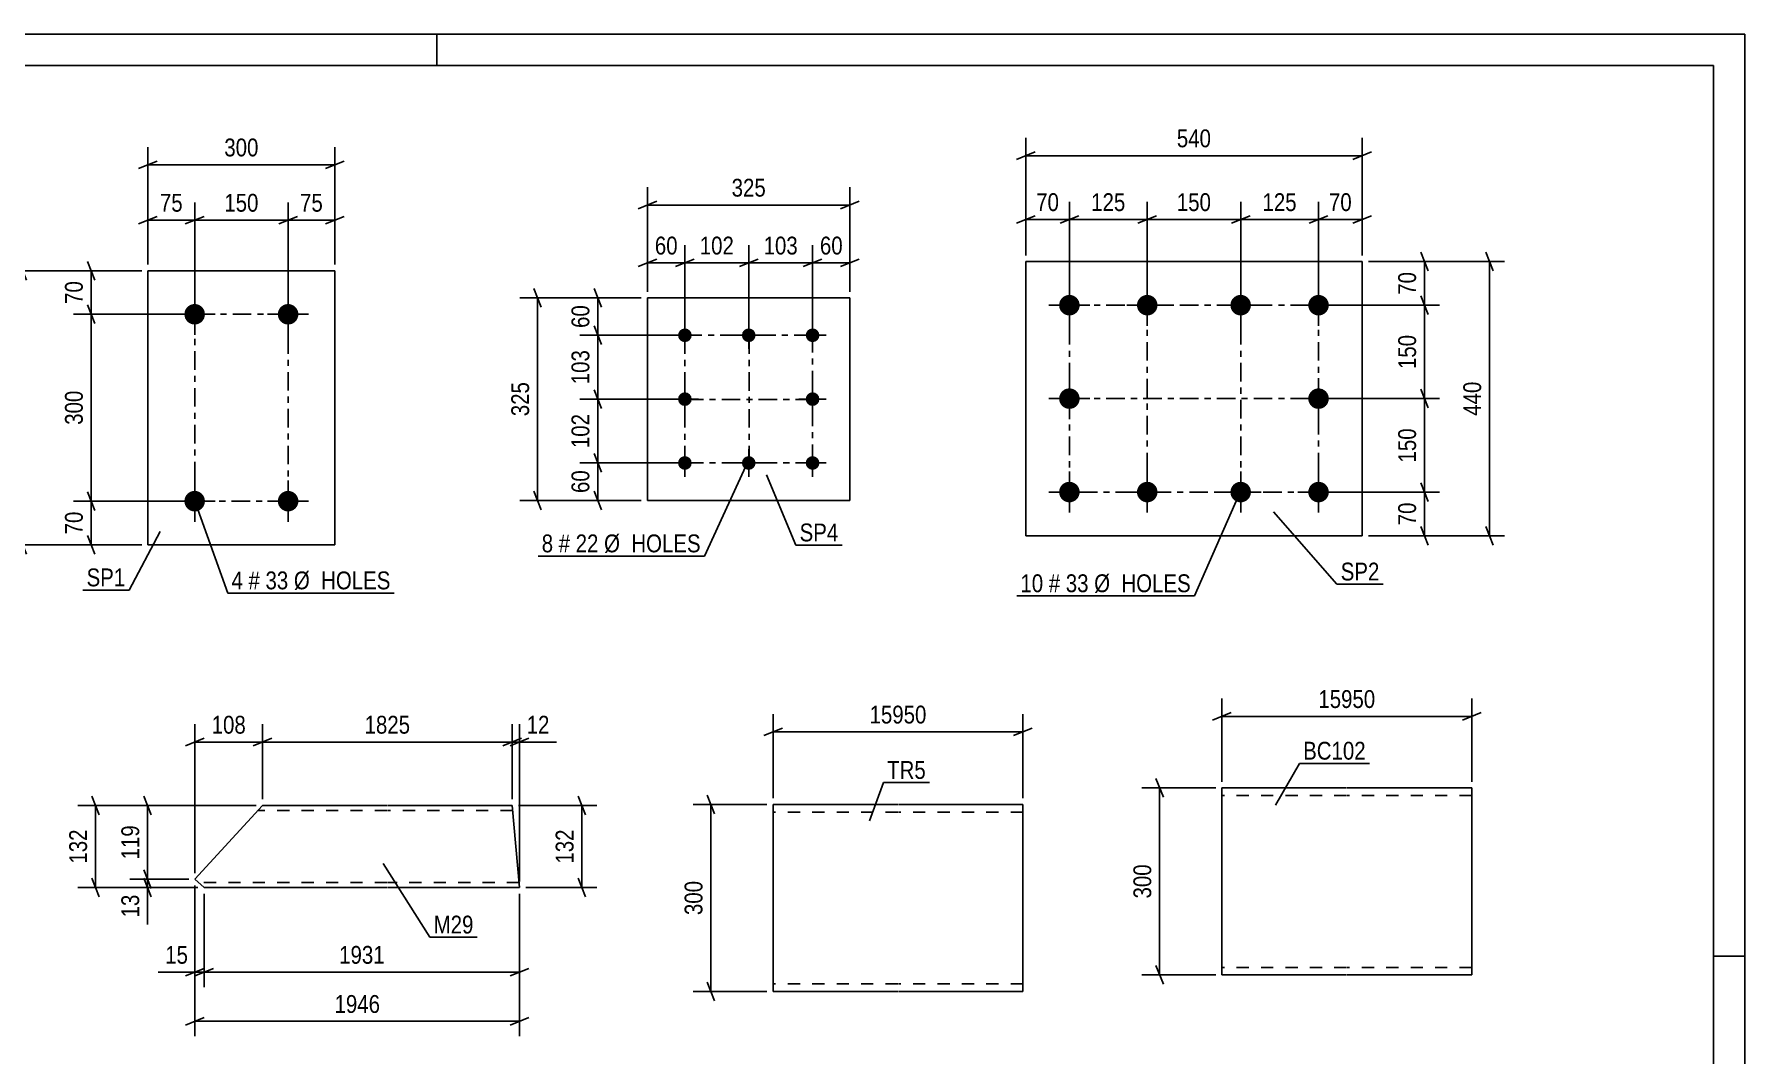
# Model space of a CAD drawing. Header units: millimetres. Extents: x 0 to 420, y 0 to 297.
# Drawn here: x 145.4 to 420, y 133.2 to 297 of the extents above; entities that cross this region are included whole.
import ezdxf

# ---------------------------------------------------------------- set-up
doc = ezdxf.new("R2010")
doc.units = ezdxf.units.MM
doc.linetypes.add('DXK_LINE_DOT2', pattern=[3.9198, 1.9599, -1.9599])
doc.linetypes.add('DXK_LINE_DOT3', pattern=[5.9187, 2.979, -0.9799, 0.9799, -0.9799])
doc.styles.add('Arial Narrow', font='ARIALN.TTF', dxfattribs={"height": 0.2})

# ---------------------------------------------------------------- blocks, each defined once
blk = doc.blocks.new('Unknown-389636617-11288 - 22544')
at = {"color": 5, "linetype": 'Continuous'}
for p, q in [((420, 297), (0, 297)), ((210, 292), (210, 297)), ((420, 0), (420, 297)), ((415, 292), (5, 292)), ((415, 5), (415, 292)), ((420, 149), (415, 149))]:
    blk.add_line(p, q, dxfattribs=at)
blk = doc.blocks.new('Part-389636617-14880 - 14879')
at = {"color": 2, "linetype": 'Continuous'}
for p, q in [((163.64, 215.04), (163.64, 259.04)), ((163.64, 259.04), (193.64, 259.04)), ((193.64, 259.04), (193.64, 215.04)), ((193.64, 215.04), (163.64, 215.04))]:
    blk.add_line(p, q, dxfattribs=at)
blk = doc.blocks.new('Bolt-389636617-14881 - 14879')
at = {"linetype": 'Continuous'}
for points in [[(171.14, 253.69, -1), (171.14, 250.39, -1)], [(186.14, 253.69, -1), (186.14, 250.39, -1)], [(171.14, 223.69, -1), (171.14, 220.39, -1)], [(186.14, 223.69, -1), (186.14, 220.39, -1)]]:
    blk.add_hatch(color=1, dxfattribs=at).paths.add_polyline_path(points)
at = {"color": 1, "linetype": 'Continuous'}
for p, q in [((171.14, 255.34), (171.14, 248.74)), ((186.14, 255.34), (186.14, 248.74)), ((167.84, 252.04), (174.44, 252.04)), ((182.84, 252.04), (189.44, 252.04)), ((171.14, 225.34), (171.14, 218.74)), ((186.14, 225.34), (186.14, 218.74)), ((167.84, 222.04), (174.44, 222.04)), ((182.84, 222.04), (189.44, 222.04))]:
    blk.add_line(p, q, dxfattribs=at)
blk = doc.blocks.new('Part-389636617-14832 - 14831')
at = {"color": 2, "linetype": 'Continuous'}
for p, q in [((171.19, 161.35), (182.03, 173.2)), ((202.03, 173.2), (182.03, 173.2)), ((222.13, 173.2), (202.13, 173.2)), ((222.13, 173.2), (223.31, 160)), ((172.67, 160), (171.19, 161.35)), ((202.03, 160), (172.67, 160)), ((223.31, 160), (202.13, 160))]:
    blk.add_line(p, q, dxfattribs=at)
at = {"color": 7, "linetype": 'DXK_LINE_DOT2'}
for p, q in [((202.03, 172.4), (181.3, 172.4)), ((222.2, 172.4), (202.13, 172.4)), ((202.03, 160.8), (171.8, 160.8)), ((223.24, 160.8), (202.13, 160.8)), ((223.24, 160.8), (223.24, 160.86))]:
    blk.add_line(p, q, dxfattribs=at)
blk = doc.blocks.new('Bolt-389636617-14889 - 14887')
at = {"linetype": 'Continuous'}
for points in [[(311.57, 255.15, -1), (311.57, 251.85, -1)], [(324.07, 255.15, -1), (324.07, 251.85, -1)], [(339.07, 255.15, -1), (339.07, 251.85, -1)], [(351.57, 255.15, -1), (351.57, 251.85, -1)], [(311.57, 240.15, -1), (311.57, 236.85, -1)], [(351.57, 240.15, -1), (351.57, 236.85, -1)], [(311.57, 225.15, -1), (311.57, 221.85, -1)], [(324.07, 225.15, -1), (324.07, 221.85, -1)], [(339.07, 225.15, -1), (339.07, 221.85, -1)], [(351.57, 225.15, -1), (351.57, 221.85, -1)]]:
    blk.add_hatch(color=1, dxfattribs=at).paths.add_polyline_path(points)
at = {"color": 1, "linetype": 'Continuous'}
for p, q in [((311.57, 256.8), (311.57, 250.2)), ((324.07, 256.8), (324.07, 250.2)), ((339.07, 256.8), (339.07, 250.2)), ((351.57, 256.8), (351.57, 250.2)), ((308.27, 253.5), (314.87, 253.5)), ((320.77, 253.5), (327.37, 253.5)), ((335.77, 253.5), (342.37, 253.5)), ((348.27, 253.5), (354.87, 253.5)), ((311.57, 241.8), (311.57, 235.2)), ((351.57, 241.8), (351.57, 235.2)), ((308.27, 238.5), (314.87, 238.5)), ((348.27, 238.5), (354.87, 238.5)), ((311.57, 226.8), (311.57, 220.2)), ((324.07, 226.8), (324.07, 220.2)), ((339.07, 226.8), (339.07, 220.2)), ((351.57, 226.8), (351.57, 220.2)), ((308.27, 223.5), (314.87, 223.5)), ((320.77, 223.5), (327.37, 223.5)), ((335.77, 223.5), (342.37, 223.5)), ((348.27, 223.5), (354.87, 223.5))]:
    blk.add_line(p, q, dxfattribs=at)
blk = doc.blocks.new('Part-389636617-14888 - 14887')
at = {"color": 2, "linetype": 'Continuous'}
for p, q in [((304.57, 260.5), (304.57, 216.5)), ((304.57, 260.5), (358.57, 260.5)), ((358.57, 260.5), (358.57, 216.5)), ((304.57, 216.5), (358.57, 216.5))]:
    blk.add_line(p, q, dxfattribs=at)
blk = doc.blocks.new('Part-389636617-14926 - 14925')
at = {"color": 2, "linetype": 'Continuous'}
for p, q in [((276.34, 254.67), (243.84, 254.67)), ((243.84, 254.67), (243.84, 222.17)), ((276.34, 222.17), (276.34, 254.67)), ((243.84, 222.17), (276.34, 222.17))]:
    blk.add_line(p, q, dxfattribs=at)
blk = doc.blocks.new('Bolt-389636617-14927 - 14925')
at = {"linetype": 'Continuous'}
for points in [[(249.84, 249.77, -1), (249.84, 247.57, -1)], [(260.09, 249.77, -1), (260.09, 247.57, -1)], [(270.34, 249.77, -1), (270.34, 247.57, -1)], [(249.84, 239.52, -1), (249.84, 237.32, -1)], [(270.34, 239.52, -1), (270.34, 237.32, -1)], [(249.84, 229.27, -1), (249.84, 227.07, -1)], [(260.09, 229.27, -1), (260.09, 227.07, -1)], [(270.34, 229.27, -1), (270.34, 227.07, -1)]]:
    blk.add_hatch(color=1, dxfattribs=at).paths.add_polyline_path(points)
at = {"color": 1, "linetype": 'Continuous'}
for p, q in [((249.84, 250.87), (249.84, 246.47)), ((260.09, 250.87), (260.09, 246.47)), ((270.34, 250.87), (270.34, 246.47)), ((247.64, 248.67), (252.04, 248.67)), ((257.89, 248.67), (262.29, 248.67)), ((268.14, 248.67), (272.54, 248.67)), ((249.84, 240.62), (249.84, 236.22)), ((270.34, 240.62), (270.34, 236.22)), ((247.64, 238.42), (252.04, 238.42)), ((268.14, 238.42), (272.54, 238.42)), ((247.64, 228.17), (252.04, 228.17)), ((249.84, 230.37), (249.84, 225.97)), ((257.89, 228.17), (262.29, 228.17)), ((260.09, 230.37), (260.09, 225.97)), ((268.14, 228.17), (272.54, 228.17)), ((270.34, 230.37), (270.34, 225.97))]:
    blk.add_line(p, q, dxfattribs=at)
blk = doc.blocks.new('Part-389636617-14955 - 14954')
at = {"color": 2, "linetype": 'Continuous'}
for p, q in [((284.01, 173.34), (264.01, 173.34)), ((264.01, 145.74), (264.01, 173.34)), ((304.11, 173.34), (284.11, 173.34)), ((304.11, 173.34), (304.11, 143.34)), ((264.01, 145.74), (264.01, 143.34)), ((284.01, 143.34), (264.01, 143.34)), ((304.11, 143.34), (284.11, 143.34))]:
    blk.add_line(p, q, dxfattribs=at)
at = {"color": 7, "linetype": 'DXK_LINE_DOT2'}
for p, q in [((284.01, 172.14), (264.01, 172.14)), ((304.11, 172.14), (284.11, 172.14)), ((264.01, 143.53), (264.01, 145.74)), ((264.01, 144.54), (264.01, 144.64)), ((284.01, 144.54), (264.01, 144.54)), ((304.11, 144.54), (284.11, 144.54)), ((304.11, 144.54), (304.11, 144.64))]:
    blk.add_line(p, q, dxfattribs=at)
blk = doc.blocks.new('Part-389636617-14964 - 14963')
at = {"color": 2, "linetype": 'Continuous'}
for p, q in [((356.06, 176), (336.06, 176)), ((336.06, 148.4), (336.06, 176)), ((376.16, 176), (356.16, 176)), ((376.16, 176), (376.16, 146)), ((336.06, 148.4), (336.06, 146)), ((356.06, 146), (336.06, 146)), ((376.16, 146), (356.16, 146))]:
    blk.add_line(p, q, dxfattribs=at)
at = {"color": 7, "linetype": 'DXK_LINE_DOT2'}
for p, q in [((356.06, 174.8), (336.06, 174.8)), ((376.16, 174.8), (356.16, 174.8)), ((336.06, 146.18), (336.06, 148.4)), ((336.06, 147.2), (336.06, 147.29)), ((356.06, 147.2), (336.06, 147.2)), ((376.16, 147.2), (356.16, 147.2)), ((376.16, 147.2), (376.16, 147.29))]:
    blk.add_line(p, q, dxfattribs=at)
blk = doc.blocks.new('Image-389636617-16566 - 14879')
at = {"color": 1, "linetype": 'DXK_LINE_DOT3'}
blk.add_lwpolyline([(171.14, 222.04), (186.14, 222.04), (186.14, 252.04), (171.14, 252.04), (171.14, 222.04)], close=True, dxfattribs=at)
blk = doc.blocks.new('Rectangle-389636617-16261 - 14887')
at = {"color": 1, "linetype": 'DXK_LINE_DOT3'}
blk.add_lwpolyline([(311.57, 253.5), (351.57, 253.5), (351.57, 223.5), (311.57, 223.5), (311.57, 253.5)], close=True, dxfattribs=at)
blk = doc.blocks.new('Image-389636617-16625 - 14925')
at = {"color": 1, "linetype": 'DXK_LINE_DOT3'}
blk.add_lwpolyline([(249.84, 228.17), (270.34, 228.17), (270.34, 248.67), (249.84, 248.67), (249.84, 228.17)], close=True, dxfattribs=at)
blk = doc.blocks.new('Line-389636617-16271 - 14887')
at = {"color": 1, "linetype": 'DXK_LINE_DOT3'}
blk.add_line((324.07, 253.5), (324.07, 223.5), dxfattribs=at)
blk = doc.blocks.new('Line-389636617-16278 - 14887')
at = {"color": 1, "linetype": 'DXK_LINE_DOT3'}
blk.add_line((339.07, 223.5), (339.07, 253.5), dxfattribs=at)
blk = doc.blocks.new('Line-389636617-16644 - 14925')
at = {"color": 1, "linetype": 'DXK_LINE_DOT3'}
blk.add_line((249.84, 238.37), (270.34, 238.37), dxfattribs=at)
blk = doc.blocks.new('Line-389636617-16285 - 14887')
at = {"color": 1, "linetype": 'DXK_LINE_DOT3'}
blk.add_line((311.57, 238.5), (351.57, 238.5), dxfattribs=at)
blk = doc.blocks.new('Line-389636617-17395 - 14925')
at = {"color": 1, "linetype": 'DXK_LINE_DOT3'}
blk.add_line((260.14, 248.67), (260.14, 228.17), dxfattribs=at)
blk = doc.blocks.new('StraightDimension-389636617-15138 - 14879')
at = {"color": 7, "linetype": 'Continuous'}
for p, q in [((153.93, 223.54), (155.13, 220.54)), ((170.14, 222.04), (151.68, 222.04)), ((154.53, 215.04), (154.53, 222.04)), ((162.64, 215.04), (151.68, 215.04)), ((155.13, 213.54), (153.93, 216.54))]:
    blk.add_line(p, q, dxfattribs=at)
at = {"color": 0}
blk.add_wipeout([(153.78, 220.97), (149.58, 220.97), (149.58, 216.11), (153.78, 216.11)], dxfattribs=at)
at = {"color": 3, "style": 'Arial Narrow'}
blk.add_text('70', height=2.863, rotation=90.0002, dxfattribs=at).set_placement((153.18, 216.71))
blk = doc.blocks.new('StraightDimension-389636617-15136 - 14879')
at = {"color": 7, "linetype": 'Continuous'}
for p, q in [((162.64, 259.04), (151.68, 259.04)), ((153.93, 260.54), (155.13, 257.54)), ((154.53, 252.04), (154.53, 259.04)), ((155.13, 250.54), (153.93, 253.54)), ((170.14, 252.04), (151.68, 252.04))]:
    blk.add_line(p, q, dxfattribs=at)
at = {"color": 0}
blk.add_wipeout([(153.78, 257.97), (149.58, 257.97), (149.58, 253.11), (153.78, 253.11)], dxfattribs=at)
at = {"color": 3, "style": 'Arial Narrow'}
blk.add_text('70', height=2.863, rotation=90.0002, dxfattribs=at).set_placement((153.18, 253.71))
blk = doc.blocks.new('StraightDimension-389636617-15137 - 14879')
at = {"color": 7, "linetype": 'Continuous'}
for p, q in [((155.13, 250.54), (153.93, 253.54)), ((170.14, 252.04), (151.68, 252.04)), ((154.53, 222.04), (154.53, 252.04)), ((153.93, 223.54), (155.13, 220.54)), ((170.14, 222.04), (151.68, 222.04))]:
    blk.add_line(p, q, dxfattribs=at)
at = {"color": 0}
blk.add_wipeout([(153.78, 240.38), (149.58, 240.38), (149.58, 233.7), (153.78, 233.7)], dxfattribs=at)
at = {"color": 3, "style": 'Arial Narrow'}
blk.add_text('300', height=2.863, rotation=90.0002, dxfattribs=at).set_placement((153.18, 234.3))
blk = doc.blocks.new('StraightDimension-389636617-15148 - 14879')
at = {"color": 7, "linetype": 'Continuous'}
for p, q in [((162.64, 259.04), (140.7, 259.04)), ((144.15, 257.54), (142.95, 260.54)), ((143.55, 215.04), (143.55, 259.04)), ((162.64, 215.04), (140.7, 215.04)), ((142.95, 216.54), (144.15, 213.54))]:
    blk.add_line(p, q, dxfattribs=at)
at = {"color": 0}
blk.add_wipeout([(142.8, 240.38), (138.6, 240.38), (138.6, 233.7), (142.8, 233.7)], dxfattribs=at)
at = {"color": 3, "style": 'Arial Narrow'}
blk.add_text('440', height=2.863, rotation=90.0002, dxfattribs=at).set_placement((142.2, 234.3))
blk = doc.blocks.new('StraightDimension-389636617-15152 - 14879')
at = {"color": 7, "linetype": 'Continuous'}
for p, q in [((186.14, 253.04), (186.14, 270.01)), ((193.64, 260.04), (193.64, 270.01)), ((184.64, 266.56), (187.64, 267.76)), ((186.14, 267.16), (193.64, 267.16)), ((195.14, 267.76), (192.14, 266.56))]:
    blk.add_line(p, q, dxfattribs=at)
at = {"color": 0}
blk.add_wipeout([(192.32, 267.91), (192.32, 272.11), (187.46, 272.11), (187.46, 267.91)], dxfattribs=at)
at = {"color": 3, "style": 'Arial Narrow'}
blk.add_text('75', height=2.863, dxfattribs=at).set_placement((188.06, 268.51))
blk = doc.blocks.new('StraightDimension-389636617-15153 - 14879')
at = {"color": 7, "linetype": 'Continuous'}
for p, q in [((171.14, 253.04), (171.14, 270.01)), ((186.14, 253.04), (186.14, 270.01)), ((172.64, 267.76), (169.64, 266.56)), ((171.14, 267.16), (186.14, 267.16)), ((184.64, 266.56), (187.64, 267.76))]:
    blk.add_line(p, q, dxfattribs=at)
at = {"color": 0}
blk.add_wipeout([(181.98, 267.91), (181.98, 272.11), (175.3, 272.11), (175.3, 267.91)], dxfattribs=at)
at = {"color": 3, "style": 'Arial Narrow'}
blk.add_text('150', height=2.863, dxfattribs=at).set_placement((175.9, 268.51))
blk = doc.blocks.new('StraightDimension-389636617-15154 - 14879')
at = {"color": 7, "linetype": 'Continuous'}
for p, q in [((163.64, 260.04), (163.64, 270.01)), ((171.14, 253.04), (171.14, 270.01)), ((162.14, 266.56), (165.14, 267.76)), ((163.64, 267.16), (171.14, 267.16)), ((172.64, 267.76), (169.64, 266.56))]:
    blk.add_line(p, q, dxfattribs=at)
at = {"color": 0}
blk.add_wipeout([(169.82, 267.91), (169.82, 272.11), (164.96, 272.11), (164.96, 267.91)], dxfattribs=at)
at = {"color": 3, "style": 'Arial Narrow'}
blk.add_text('75', height=2.863, dxfattribs=at).set_placement((165.56, 268.51))
blk = doc.blocks.new('StraightDimension-389636617-15164 - 14879')
at = {"color": 7, "linetype": 'Continuous'}
for p, q in [((163.64, 260.04), (163.64, 278.89)), ((193.64, 260.04), (193.64, 278.89)), ((165.14, 276.64), (162.14, 275.44)), ((163.64, 276.04), (193.64, 276.04)), ((192.14, 275.44), (195.14, 276.64))]:
    blk.add_line(p, q, dxfattribs=at)
at = {"color": 0}
blk.add_wipeout([(181.98, 276.79), (181.98, 280.99), (175.3, 280.99), (175.3, 276.79)], dxfattribs=at)
at = {"color": 3, "style": 'Arial Narrow'}
blk.add_text('300', height=2.863, dxfattribs=at).set_placement((175.9, 277.39))
blk = doc.blocks.new('StraightDimension-389636617-17521 - 14831')
at = {"color": 7, "linetype": 'Continuous'}
for p, q in [((222.13, 174.2), (222.13, 186.22)), ((223.31, 161), (223.31, 186.22)), ((220.63, 182.77), (223.63, 183.97)), ((224.81, 183.97), (221.81, 182.77)), ((222.13, 183.37), (223.31, 183.37))]:
    blk.add_line(p, q, dxfattribs=at)
at = {"color": 0}
blk.add_wipeout([(228.7, 184.12), (228.7, 188.32), (223.84, 188.32), (223.84, 184.12)], dxfattribs=at)
at = {"color": 7, "linetype": 'Continuous'}
blk.add_line((223.31, 183.37), (229.22, 183.37), dxfattribs=at)
blk.add_line((223.31, 183.37), (229.22, 183.37), dxfattribs=at)
at = {"color": 3, "style": 'Arial Narrow'}
blk.add_text('12', height=2.863, dxfattribs=at).set_placement((224.44, 184.72))
blk = doc.blocks.new('StraightDimension-389636617-16302 - 14831')
at = {"color": 7, "linetype": 'Continuous'}
for p, q in [((223.13, 173.2), (235.71, 173.2)), ((233.91, 171.7), (232.71, 174.7)), ((233.31, 160), (233.31, 173.2)), ((224.31, 160), (235.71, 160)), ((232.71, 161.5), (233.91, 158.5))]:
    blk.add_line(p, q, dxfattribs=at)
at = {"color": 0}
blk.add_wipeout([(232.56, 169.94), (228.36, 169.94), (228.36, 163.26), (232.56, 163.26)], dxfattribs=at)
at = {"color": 3, "style": 'Arial Narrow'}
blk.add_text('132', height=2.863, rotation=90.0002, dxfattribs=at).set_placement((231.96, 163.86))
blk = doc.blocks.new('StraightDimension-389636617-17198 - 14831')
at = {"color": 7, "linetype": 'Continuous'}
for p, q in [((181.03, 173.2), (160.73, 173.2)), ((162.98, 174.7), (164.18, 171.7)), ((163.58, 161.35), (163.58, 173.2)), ((164.18, 159.85), (162.98, 162.85)), ((170.19, 161.35), (160.73, 161.35))]:
    blk.add_line(p, q, dxfattribs=at)
at = {"color": 0}
blk.add_wipeout([(162.83, 170.62), (158.63, 170.62), (158.63, 163.93), (162.83, 163.93)], dxfattribs=at)
at = {"color": 3, "style": 'Arial Narrow'}
blk.add_text('119', height=2.863, rotation=90.0002, dxfattribs=at).set_placement((162.23, 164.53))
blk = doc.blocks.new('StraightDimension-389636617-17101 - 14831')
at = {"color": 7, "linetype": 'Continuous'}
for p, q in [((171.19, 160.35), (171.19, 144.03)), ((172.67, 159), (172.67, 144.03)), ((169.69, 145.83), (172.69, 147.03)), ((174.17, 147.03), (171.17, 145.83)), ((171.19, 146.43), (172.67, 146.43))]:
    blk.add_line(p, q, dxfattribs=at)
at = {"color": 0}
blk.add_wipeout([(170.67, 147.18), (170.67, 151.38), (165.81, 151.38), (165.81, 147.18)], dxfattribs=at)
at = {"color": 7, "linetype": 'Continuous'}
blk.add_line((171.19, 146.43), (165.29, 146.43), dxfattribs=at)
blk.add_line((171.19, 146.43), (165.29, 146.43), dxfattribs=at)
at = {"color": 3, "style": 'Arial Narrow'}
blk.add_text('15', height=2.863, dxfattribs=at).set_placement((166.41, 147.78))
blk = doc.blocks.new('StraightDimension-389636617-17100 - 14831')
at = {"color": 7, "linetype": 'Continuous'}
for p, q in [((172.67, 159), (172.67, 144.03)), ((223.31, 159), (223.31, 144.03)), ((174.17, 147.03), (171.17, 145.83)), ((172.67, 146.43), (223.31, 146.43)), ((221.81, 145.83), (224.81, 147.03))]:
    blk.add_line(p, q, dxfattribs=at)
at = {"color": 0}
blk.add_wipeout([(202.25, 147.18), (202.25, 151.38), (193.74, 151.38), (193.74, 147.18)], dxfattribs=at)
at = {"color": 3, "style": 'Arial Narrow'}
blk.add_text('1931', height=2.863, dxfattribs=at).set_placement((194.34, 147.78))
blk = doc.blocks.new('StraightDimension-389636617-17199 - 14831')
at = {"color": 7, "linetype": 'Continuous'}
for p, q in [((162.98, 162.85), (164.18, 159.85)), ((170.19, 161.35), (160.73, 161.35)), ((171.67, 160), (160.73, 160)), ((164.18, 158.5), (162.98, 161.5)), ((163.58, 160), (163.58, 161.35))]:
    blk.add_line(p, q, dxfattribs=at)
at = {"color": 0}
blk.add_wipeout([(162.83, 159.47), (158.63, 159.47), (158.63, 154.62), (162.83, 154.62)], dxfattribs=at)
at = {"color": 7, "linetype": 'Continuous'}
blk.add_line((163.58, 160), (163.58, 154.09), dxfattribs=at)
blk.add_line((163.58, 160), (163.58, 154.09), dxfattribs=at)
at = {"color": 3, "style": 'Arial Narrow'}
blk.add_text('13', height=2.863, rotation=90.0002, dxfattribs=at).set_placement((162.23, 155.22))
blk = doc.blocks.new('StraightDimension-389636617-17522 - 14831')
at = {"color": 7, "linetype": 'Continuous'}
for p, q in [((182.03, 174.2), (182.03, 186.22)), ((222.13, 174.2), (222.13, 186.22)), ((183.53, 183.97), (180.53, 182.77)), ((182.03, 183.37), (222.13, 183.37)), ((220.63, 182.77), (223.63, 183.97))]:
    blk.add_line(p, q, dxfattribs=at)
at = {"color": 0}
blk.add_wipeout([(206.34, 184.12), (206.34, 188.32), (197.82, 188.32), (197.82, 184.12)], dxfattribs=at)
at = {"color": 3, "style": 'Arial Narrow'}
blk.add_text('1825', height=2.863, dxfattribs=at).set_placement((198.42, 184.72))
blk = doc.blocks.new('StraightDimension-389636617-17523 - 14831')
at = {"color": 7, "linetype": 'Continuous'}
for p, q in [((171.19, 162.35), (171.19, 186.22)), ((182.03, 174.2), (182.03, 186.22)), ((169.69, 182.77), (172.69, 183.97)), ((171.19, 183.37), (182.03, 183.37)), ((183.53, 183.97), (180.53, 182.77))]:
    blk.add_line(p, q, dxfattribs=at)
at = {"color": 0}
blk.add_wipeout([(179.95, 184.12), (179.95, 188.32), (173.27, 188.32), (173.27, 184.12)], dxfattribs=at)
at = {"color": 3, "style": 'Arial Narrow'}
blk.add_text('108', height=2.863, dxfattribs=at).set_placement((173.87, 184.72))
blk = doc.blocks.new('StraightDimension-389636617-22805 - 14831')
at = {"color": 7, "linetype": 'Continuous'}
for p, q in [((181.03, 173.2), (152.36, 173.2)), ((155.81, 171.7), (154.61, 174.7)), ((155.21, 160), (155.21, 173.2)), ((171.67, 160), (152.36, 160)), ((154.61, 161.5), (155.81, 158.5))]:
    blk.add_line(p, q, dxfattribs=at)
at = {"color": 0}
blk.add_wipeout([(154.46, 169.94), (150.26, 169.94), (150.26, 163.26), (154.46, 163.26)], dxfattribs=at)
at = {"color": 3, "style": 'Arial Narrow'}
blk.add_text('132', height=2.863, rotation=90.0002, dxfattribs=at).set_placement((153.86, 163.86))
blk = doc.blocks.new('StraightDimension-389636617-23684 - 14831')
at = {"color": 7, "linetype": 'Continuous'}
for p, q in [((171.19, 160.35), (171.19, 136.14)), ((223.31, 159), (223.31, 136.14)), ((172.69, 139.14), (169.69, 137.94)), ((171.19, 138.54), (223.31, 138.54)), ((221.81, 137.94), (224.81, 139.14))]:
    blk.add_line(p, q, dxfattribs=at)
at = {"color": 0}
blk.add_wipeout([(201.51, 139.29), (201.51, 143.49), (193, 143.49), (193, 139.29)], dxfattribs=at)
at = {"color": 3, "style": 'Arial Narrow'}
blk.add_text('1946', height=2.863, dxfattribs=at).set_placement((193.6, 139.89))
blk = doc.blocks.new('StraightDimension-389636617-15169 - 14887')
at = {"color": 7, "linetype": 'Continuous'}
for p, q in [((352.57, 253.5), (370.97, 253.5)), ((369.17, 252), (367.97, 255)), ((368.57, 238.5), (368.57, 253.5)), ((367.97, 240), (369.17, 237)), ((352.57, 238.5), (370.97, 238.5))]:
    blk.add_line(p, q, dxfattribs=at)
at = {"color": 0}
blk.add_wipeout([(367.82, 249.34), (363.62, 249.34), (363.62, 242.65), (367.82, 242.65)], dxfattribs=at)
at = {"color": 3, "style": 'Arial Narrow'}
blk.add_text('150', height=2.863, rotation=90.0002, dxfattribs=at).set_placement((367.22, 243.25))
blk = doc.blocks.new('StraightDimension-389636617-15168 - 14887')
at = {"color": 7, "linetype": 'Continuous'}
for p, q in [((367.97, 262), (369.17, 259)), ((359.57, 260.5), (370.97, 260.5)), ((368.57, 253.5), (368.57, 260.5)), ((352.57, 253.5), (370.97, 253.5)), ((369.17, 252), (367.97, 255))]:
    blk.add_line(p, q, dxfattribs=at)
at = {"color": 0}
blk.add_wipeout([(367.82, 259.42), (363.62, 259.42), (363.62, 254.57), (367.82, 254.57)], dxfattribs=at)
at = {"color": 3, "style": 'Arial Narrow'}
blk.add_text('70', height=2.863, rotation=90.0002, dxfattribs=at).set_placement((367.22, 255.17))
blk = doc.blocks.new('StraightDimension-389636617-15170 - 14887')
at = {"color": 7, "linetype": 'Continuous'}
for p, q in [((369.17, 237), (367.97, 240)), ((352.57, 238.5), (370.97, 238.5)), ((368.57, 223.5), (368.57, 238.5)), ((352.57, 223.5), (370.97, 223.5)), ((367.97, 225), (369.17, 222))]:
    blk.add_line(p, q, dxfattribs=at)
at = {"color": 0}
blk.add_wipeout([(367.82, 234.34), (363.62, 234.34), (363.62, 227.65), (367.82, 227.65)], dxfattribs=at)
at = {"color": 3, "style": 'Arial Narrow'}
blk.add_text('150', height=2.863, rotation=90.0002, dxfattribs=at).set_placement((367.22, 228.25))
blk = doc.blocks.new('StraightDimension-389636617-15171 - 14887')
at = {"color": 7, "linetype": 'Continuous'}
for p, q in [((352.57, 223.5), (370.97, 223.5)), ((367.97, 225), (369.17, 222)), ((368.57, 216.5), (368.57, 223.5)), ((369.17, 215), (367.97, 218)), ((359.57, 216.5), (370.97, 216.5))]:
    blk.add_line(p, q, dxfattribs=at)
at = {"color": 0}
blk.add_wipeout([(367.82, 222.42), (363.62, 222.42), (363.62, 217.57), (367.82, 217.57)], dxfattribs=at)
at = {"color": 3, "style": 'Arial Narrow'}
blk.add_text('70', height=2.863, rotation=90.0002, dxfattribs=at).set_placement((367.22, 218.17))
blk = doc.blocks.new('StraightDimension-389636617-15184 - 14887')
at = {"color": 7, "linetype": 'Continuous'}
for p, q in [((379.62, 259), (378.42, 262)), ((359.57, 260.5), (381.42, 260.5)), ((379.02, 216.5), (379.02, 260.5)), ((378.42, 218), (379.62, 215)), ((359.57, 216.5), (381.42, 216.5))]:
    blk.add_line(p, q, dxfattribs=at)
at = {"color": 0}
blk.add_wipeout([(378.27, 241.84), (374.07, 241.84), (374.07, 235.15), (378.27, 235.15)], dxfattribs=at)
at = {"color": 3, "style": 'Arial Narrow'}
blk.add_text('440', height=2.863, rotation=90.0002, dxfattribs=at).set_placement((377.67, 235.75))
blk = doc.blocks.new('StraightDimension-389636617-15188 - 14887')
at = {"color": 7, "linetype": 'Continuous'}
for p, q in [((351.57, 254.5), (351.57, 270.11)), ((358.57, 261.5), (358.57, 270.11)), ((350.07, 266.66), (353.07, 267.86)), ((351.57, 267.26), (358.57, 267.26)), ((360.07, 267.86), (357.07, 266.66))]:
    blk.add_line(p, q, dxfattribs=at)
at = {"color": 0}
blk.add_wipeout([(357.49, 268.01), (357.49, 272.21), (352.64, 272.21), (352.64, 268.01)], dxfattribs=at)
at = {"color": 3, "style": 'Arial Narrow'}
blk.add_text('70', height=2.863, dxfattribs=at).set_placement((353.24, 268.61))
blk = doc.blocks.new('StraightDimension-389636617-15189 - 14887')
at = {"color": 7, "linetype": 'Continuous'}
for p, q in [((339.07, 254.5), (339.07, 270.11)), ((351.57, 254.5), (351.57, 270.11)), ((340.57, 267.86), (337.57, 266.66)), ((339.07, 267.26), (351.57, 267.26)), ((350.07, 266.66), (353.07, 267.86))]:
    blk.add_line(p, q, dxfattribs=at)
at = {"color": 0}
blk.add_wipeout([(348.66, 268.01), (348.66, 272.21), (341.97, 272.21), (341.97, 268.01)], dxfattribs=at)
at = {"color": 3, "style": 'Arial Narrow'}
blk.add_text('125', height=2.863, dxfattribs=at).set_placement((342.57, 268.61))
blk = doc.blocks.new('StraightDimension-389636617-15190 - 14887')
at = {"color": 7, "linetype": 'Continuous'}
for p, q in [((324.07, 254.5), (324.07, 270.11)), ((339.07, 254.5), (339.07, 270.11)), ((325.57, 267.86), (322.57, 266.66)), ((324.07, 267.26), (339.07, 267.26)), ((337.57, 266.66), (340.57, 267.86))]:
    blk.add_line(p, q, dxfattribs=at)
at = {"color": 0}
blk.add_wipeout([(334.91, 268.01), (334.91, 272.21), (328.22, 272.21), (328.22, 268.01)], dxfattribs=at)
at = {"color": 3, "style": 'Arial Narrow'}
blk.add_text('150', height=2.863, dxfattribs=at).set_placement((328.82, 268.61))
blk = doc.blocks.new('StraightDimension-389636617-15191 - 14887')
at = {"color": 7, "linetype": 'Continuous'}
for p, q in [((311.57, 254.5), (311.57, 270.11)), ((324.07, 254.5), (324.07, 270.11)), ((313.07, 267.86), (310.07, 266.66)), ((311.57, 267.26), (324.07, 267.26)), ((322.57, 266.66), (325.57, 267.86))]:
    blk.add_line(p, q, dxfattribs=at)
at = {"color": 0}
blk.add_wipeout([(321.16, 268.01), (321.16, 272.21), (314.47, 272.21), (314.47, 268.01)], dxfattribs=at)
at = {"color": 3, "style": 'Arial Narrow'}
blk.add_text('125', height=2.863, dxfattribs=at).set_placement((315.07, 268.61))
blk = doc.blocks.new('StraightDimension-389636617-15192 - 14887')
at = {"color": 7, "linetype": 'Continuous'}
for p, q in [((304.57, 261.5), (304.57, 270.11)), ((311.57, 254.5), (311.57, 270.11)), ((303.07, 266.66), (306.07, 267.86)), ((304.57, 267.26), (311.57, 267.26)), ((313.07, 267.86), (310.07, 266.66))]:
    blk.add_line(p, q, dxfattribs=at)
at = {"color": 0}
blk.add_wipeout([(310.49, 268.01), (310.49, 272.21), (305.64, 272.21), (305.64, 268.01)], dxfattribs=at)
at = {"color": 3, "style": 'Arial Narrow'}
blk.add_text('70', height=2.863, dxfattribs=at).set_placement((306.24, 268.61))
blk = doc.blocks.new('StraightDimension-389636617-15208 - 14887')
at = {"color": 7, "linetype": 'Continuous'}
for p, q in [((304.57, 261.5), (304.57, 280.35)), ((358.57, 261.5), (358.57, 280.35)), ((306.07, 278.1), (303.07, 276.9)), ((304.57, 277.5), (358.57, 277.5)), ((357.07, 276.9), (360.07, 278.1))]:
    blk.add_line(p, q, dxfattribs=at)
at = {"color": 0}
blk.add_wipeout([(334.91, 278.25), (334.91, 282.45), (328.22, 282.45), (328.22, 278.25)], dxfattribs=at)
at = {"color": 3, "style": 'Arial Narrow'}
blk.add_text('540', height=2.863, dxfattribs=at).set_placement((328.82, 278.85))
blk = doc.blocks.new('StraightDimension-389636617-19253 - 14925')
at = {"color": 7, "linetype": 'Continuous'}
for p, q in [((235.25, 250.17), (236.45, 247.17)), ((248.84, 248.67), (233, 248.67)), ((235.85, 238.42), (235.85, 248.67)), ((236.45, 236.92), (235.25, 239.92)), ((248.84, 238.42), (233, 238.42))]:
    blk.add_line(p, q, dxfattribs=at)
at = {"color": 0}
blk.add_wipeout([(235.1, 246.89), (230.9, 246.89), (230.9, 240.21), (235.1, 240.21)], dxfattribs=at)
at = {"color": 3, "style": 'Arial Narrow'}
blk.add_text('103', height=2.863, rotation=90.0002, dxfattribs=at).set_placement((234.5, 240.81))
blk = doc.blocks.new('StraightDimension-389636617-15244 - 14925')
at = {"color": 7, "linetype": 'Continuous'}
for p, q in [((226.78, 253.17), (225.58, 256.17)), ((242.84, 254.67), (223.33, 254.67)), ((226.18, 222.17), (226.18, 254.67)), ((225.58, 223.67), (226.78, 220.67)), ((242.84, 222.17), (223.33, 222.17))]:
    blk.add_line(p, q, dxfattribs=at)
at = {"color": 0}
blk.add_wipeout([(225.43, 241.77), (221.23, 241.77), (221.23, 235.08), (225.43, 235.08)], dxfattribs=at)
at = {"color": 3, "style": 'Arial Narrow'}
blk.add_text('325', height=2.863, rotation=90.0002, dxfattribs=at).set_placement((224.83, 235.68))
blk = doc.blocks.new('StraightDimension-389636617-17438 - 14925')
at = {"color": 7, "linetype": 'Continuous'}
for p, q in [((243.84, 255.67), (243.84, 272.43)), ((276.34, 255.67), (276.34, 272.43)), ((245.34, 270.18), (242.34, 268.98)), ((243.84, 269.58), (276.34, 269.58)), ((274.84, 268.98), (277.84, 270.18))]:
    blk.add_line(p, q, dxfattribs=at)
at = {"color": 0}
blk.add_wipeout([(263.44, 270.33), (263.44, 274.53), (256.75, 274.53), (256.75, 270.33)], dxfattribs=at)
at = {"color": 3, "style": 'Arial Narrow'}
blk.add_text('325', height=2.863, dxfattribs=at).set_placement((257.35, 270.93))
blk = doc.blocks.new('StraightDimension-389636617-19252 - 14925')
at = {"color": 7, "linetype": 'Continuous'}
for p, q in [((235.25, 256.17), (236.45, 253.17)), ((242.84, 254.67), (233, 254.67)), ((235.85, 248.67), (235.85, 254.67)), ((236.45, 247.17), (235.25, 250.17)), ((248.84, 248.67), (233, 248.67))]:
    blk.add_line(p, q, dxfattribs=at)
at = {"color": 0}
blk.add_wipeout([(235.1, 254.1), (230.9, 254.1), (230.9, 249.25), (235.1, 249.25)], dxfattribs=at)
at = {"color": 3, "style": 'Arial Narrow'}
blk.add_text('60', height=2.863, rotation=90.0002, dxfattribs=at).set_placement((234.5, 249.85))
blk = doc.blocks.new('StraightDimension-389636617-19254 - 14925')
at = {"color": 7, "linetype": 'Continuous'}
for p, q in [((235.25, 239.92), (236.45, 236.92)), ((248.84, 238.42), (233, 238.42)), ((235.85, 228.17), (235.85, 238.42)), ((248.84, 228.17), (233, 228.17)), ((236.45, 226.67), (235.25, 229.67))]:
    blk.add_line(p, q, dxfattribs=at)
at = {"color": 0}
blk.add_wipeout([(235.1, 236.64), (230.9, 236.64), (230.9, 229.96), (235.1, 229.96)], dxfattribs=at)
at = {"color": 3, "style": 'Arial Narrow'}
blk.add_text('102', height=2.863, rotation=90.0002, dxfattribs=at).set_placement((234.5, 230.56))
blk = doc.blocks.new('StraightDimension-389636617-19255 - 14925')
at = {"color": 7, "linetype": 'Continuous'}
for p, q in [((248.84, 228.17), (233, 228.17)), ((235.25, 229.67), (236.45, 226.67)), ((235.85, 222.17), (235.85, 228.17)), ((236.45, 220.67), (235.25, 223.67)), ((242.84, 222.17), (233, 222.17))]:
    blk.add_line(p, q, dxfattribs=at)
at = {"color": 0}
blk.add_wipeout([(235.1, 227.6), (230.9, 227.6), (230.9, 222.75), (235.1, 222.75)], dxfattribs=at)
at = {"color": 3, "style": 'Arial Narrow'}
blk.add_text('60', height=2.863, rotation=90.0002, dxfattribs=at).set_placement((234.5, 223.35))
blk = doc.blocks.new('StraightDimension-389636617-19305 - 14925')
at = {"color": 7, "linetype": 'Continuous'}
for p, q in [((268.84, 259.69), (271.84, 260.89)), ((270.34, 249.67), (270.34, 263.14)), ((277.84, 260.89), (274.84, 259.69)), ((276.34, 255.67), (276.34, 263.14)), ((270.34, 260.29), (276.34, 260.29))]:
    blk.add_line(p, q, dxfattribs=at)
at = {"color": 0}
blk.add_wipeout([(275.77, 261.04), (275.77, 265.24), (270.92, 265.24), (270.92, 261.04)], dxfattribs=at)
at = {"color": 3, "style": 'Arial Narrow'}
blk.add_text('60', height=2.863, dxfattribs=at).set_placement((271.52, 261.64))
blk = doc.blocks.new('StraightDimension-389636617-19306 - 14925')
at = {"color": 7, "linetype": 'Continuous'}
for p, q in [((258.59, 259.69), (261.59, 260.89)), ((260.09, 249.67), (260.09, 263.14)), ((271.84, 260.89), (268.84, 259.69)), ((270.34, 249.67), (270.34, 263.14)), ((260.09, 260.29), (270.34, 260.29))]:
    blk.add_line(p, q, dxfattribs=at)
at = {"color": 0}
blk.add_wipeout([(268.56, 261.04), (268.56, 265.24), (261.88, 265.24), (261.88, 261.04)], dxfattribs=at)
at = {"color": 3, "style": 'Arial Narrow'}
blk.add_text('103', height=2.863, dxfattribs=at).set_placement((262.48, 261.64))
blk = doc.blocks.new('StraightDimension-389636617-19307 - 14925')
at = {"color": 7, "linetype": 'Continuous'}
for p, q in [((248.34, 259.69), (251.34, 260.89)), ((249.84, 249.67), (249.84, 263.14)), ((261.59, 260.89), (258.59, 259.69)), ((260.09, 249.67), (260.09, 263.14)), ((249.84, 260.29), (260.09, 260.29))]:
    blk.add_line(p, q, dxfattribs=at)
at = {"color": 0}
blk.add_wipeout([(258.31, 261.04), (258.31, 265.24), (251.63, 265.24), (251.63, 261.04)], dxfattribs=at)
at = {"color": 3, "style": 'Arial Narrow'}
blk.add_text('102', height=2.863, dxfattribs=at).set_placement((252.23, 261.64))
blk = doc.blocks.new('StraightDimension-389636617-19308 - 14925')
at = {"color": 7, "linetype": 'Continuous'}
for p, q in [((242.34, 259.69), (245.34, 260.89)), ((243.84, 255.67), (243.84, 263.14)), ((251.34, 260.89), (248.34, 259.69)), ((249.84, 249.67), (249.84, 263.14)), ((243.84, 260.29), (249.84, 260.29))]:
    blk.add_line(p, q, dxfattribs=at)
at = {"color": 0}
blk.add_wipeout([(249.27, 261.04), (249.27, 265.24), (244.42, 265.24), (244.42, 261.04)], dxfattribs=at)
at = {"color": 3, "style": 'Arial Narrow'}
blk.add_text('60', height=2.863, dxfattribs=at).set_placement((245.02, 261.64))
blk = doc.blocks.new('StraightDimension-389636617-15268 - 14954')
at = {"color": 7, "linetype": 'Continuous'}
for p, q in [((264.01, 174.34), (264.01, 187.85)), ((304.11, 174.34), (304.11, 187.85)), ((265.51, 185.6), (262.51, 184.4)), ((264.01, 185), (304.11, 185)), ((302.61, 184.4), (305.61, 185.6))]:
    blk.add_line(p, q, dxfattribs=at)
at = {"color": 0}
blk.add_wipeout([(289.23, 185.75), (289.23, 189.95), (278.89, 189.95), (278.89, 185.75)], dxfattribs=at)
at = {"color": 3, "style": 'Arial Narrow'}
blk.add_text('15950', height=2.863, dxfattribs=at).set_placement((279.49, 186.35))
blk = doc.blocks.new('StraightDimension-389636617-16661 - 14954')
at = {"color": 7, "linetype": 'Continuous'}
for p, q in [((263.01, 173.34), (251.16, 173.34)), ((254.61, 171.84), (253.41, 174.84)), ((254.01, 143.34), (254.01, 173.34)), ((263.01, 143.34), (251.16, 143.34)), ((253.41, 144.84), (254.61, 141.84))]:
    blk.add_line(p, q, dxfattribs=at)
at = {"color": 0}
blk.add_wipeout([(253.26, 161.69), (249.06, 161.69), (249.06, 155), (253.26, 155)], dxfattribs=at)
at = {"color": 3, "style": 'Arial Narrow'}
blk.add_text('300', height=2.863, rotation=90.0002, dxfattribs=at).set_placement((252.66, 155.6))
blk = doc.blocks.new('StraightDimension-389636617-16728 - 14963')
at = {"color": 7, "linetype": 'Continuous'}
for p, q in [((335.06, 176), (323.21, 176)), ((326.66, 174.5), (325.46, 177.5)), ((326.06, 146), (326.06, 176)), ((335.06, 146), (323.21, 146)), ((325.46, 147.5), (326.66, 144.5))]:
    blk.add_line(p, q, dxfattribs=at)
at = {"color": 0}
blk.add_wipeout([(325.31, 164.34), (321.11, 164.34), (321.11, 157.66), (325.31, 157.66)], dxfattribs=at)
at = {"color": 3, "style": 'Arial Narrow'}
blk.add_text('300', height=2.863, rotation=90.0002, dxfattribs=at).set_placement((324.71, 158.26))
blk = doc.blocks.new('StraightDimension-389636617-15272 - 14963')
at = {"color": 7, "linetype": 'Continuous'}
for p, q in [((336.06, 177), (336.06, 190.34)), ((376.16, 177), (376.16, 190.34)), ((337.56, 188.09), (334.56, 186.89)), ((336.06, 187.49), (376.16, 187.49)), ((374.66, 186.89), (377.66, 188.09))]:
    blk.add_line(p, q, dxfattribs=at)
at = {"color": 0}
blk.add_wipeout([(361.28, 188.24), (361.28, 192.44), (350.94, 192.44), (350.94, 188.24)], dxfattribs=at)
at = {"color": 3, "style": 'Arial Narrow'}
blk.add_text('15950', height=2.863, dxfattribs=at).set_placement((351.54, 188.84))
blk = doc.blocks.new('Mark-389636617-15322 - 14879')
at = {"color": 0}
blk.add_wipeout([(160, 208.37), (160, 211.37), (153.79, 211.37), (153.79, 208.37)], dxfattribs=at)
blk.add_wipeout([(160, 208.37), (160, 211.37), (153.79, 211.37), (153.79, 208.37)], dxfattribs=at)
at = {"color": 30, "linetype": 'Continuous'}
for p in [(165.59, 217.16), (153.19, 207.77)]:
    blk.add_line(p, (160.6, 207.77), dxfattribs=at)
at = {"color": 3, "style": 'Arial Narrow'}
blk.add_text('SP1', height=2.863, dxfattribs=at).set_placement((153.79, 208.37))
blk = doc.blocks.new('Mark-389636617-15325 - 14879')
at = {"color": 0}
blk.add_wipeout([(178.88, 207.89), (178.88, 210.89), (177.05, 210.89), (177.05, 207.89)], dxfattribs=at)
blk.add_wipeout([(178.88, 207.89), (178.88, 210.89), (177.05, 210.89), (177.05, 207.89)], dxfattribs=at)
at = {"color": 7, "linetype": 'Continuous'}
blk.add_line((171.11, 222.19), (176.45, 207.29), dxfattribs=at)
at = {"color": 0}
blk.add_wipeout([(181.61, 207.89), (181.61, 210.89), (179.78, 210.89), (179.78, 207.89)], dxfattribs=at)
blk.add_wipeout([(181.61, 207.89), (181.61, 210.89), (179.78, 210.89), (179.78, 207.89)], dxfattribs=at)
at = {"color": 3, "style": 'Arial Narrow'}
blk.add_text('4', height=2.86, dxfattribs=at).set_placement((177.05, 207.89))
at = {"color": 0}
blk.add_wipeout([(186.17, 207.89), (186.17, 210.89), (182.51, 210.89), (182.51, 207.89)], dxfattribs=at)
blk.add_wipeout([(186.17, 207.89), (186.17, 210.89), (182.51, 210.89), (182.51, 207.89)], dxfattribs=at)
at = {"color": 3, "style": 'Arial Narrow'}
blk.add_text('#', height=2.86, dxfattribs=at).set_placement((179.78, 207.89))
at = {"color": 0}
blk.add_wipeout([(202.59, 207.89), (202.59, 210.89), (187.07, 210.89), (187.07, 207.89)], dxfattribs=at)
blk.add_wipeout([(202.59, 207.89), (202.59, 210.89), (187.07, 210.89), (187.07, 207.89)], dxfattribs=at)
at = {"color": 7, "linetype": 'Continuous'}
blk.add_line((176.45, 207.29), (203.19, 207.29), dxfattribs=at)
at = {"color": 3, "style": 'Arial Narrow'}
for s, p in [('33', (182.51, 207.89)), ('Ø  HOLES', (187.07, 207.89))]:
    blk.add_text(s, height=2.863, dxfattribs=at).set_placement(p)
blk = doc.blocks.new('Mark-389636617-15310 - 14831')
at = {"color": 0}
blk.add_wipeout([(215.9, 152.64), (215.9, 155.64), (209.51, 155.64), (209.51, 152.64)], dxfattribs=at)
blk.add_wipeout([(215.9, 152.64), (215.9, 155.64), (209.51, 155.64), (209.51, 152.64)], dxfattribs=at)
at = {"color": 30, "linetype": 'Continuous'}
for p, q in [((201.4, 163.86), (208.91, 152.04)), ((208.91, 152.04), (216.5, 152.04))]:
    blk.add_line(p, q, dxfattribs=at)
at = {"color": 3, "style": 'Arial Narrow'}
blk.add_text('M29', height=2.863, dxfattribs=at).set_placement((209.51, 152.64))
blk = doc.blocks.new('Mark-389636617-15326 - 14887')
at = {"color": 0}
blk.add_wipeout([(361.35, 209.31), (361.35, 212.31), (355.13, 212.31), (355.13, 209.31)], dxfattribs=at)
blk.add_wipeout([(361.35, 209.31), (361.35, 212.31), (355.13, 212.31), (355.13, 209.31)], dxfattribs=at)
at = {"color": 30, "linetype": 'Continuous'}
for p, q in [((344.34, 220.35), (354.53, 208.71)), ((354.53, 208.71), (361.95, 208.71))]:
    blk.add_line(p, q, dxfattribs=at)
at = {"color": 3, "style": 'Arial Narrow'}
blk.add_text('SP2', height=2.863, dxfattribs=at).set_placement((355.13, 209.31))
blk = doc.blocks.new('Mark-389636617-15329 - 14887')
at = {"color": 0}
blk.add_wipeout([(307.36, 207.43), (307.36, 210.43), (303.71, 210.43), (303.71, 207.43)], dxfattribs=at)
blk.add_wipeout([(307.36, 207.43), (307.36, 210.43), (303.71, 210.43), (303.71, 207.43)], dxfattribs=at)
blk.add_wipeout([(310.09, 207.43), (310.09, 210.43), (308.26, 210.43), (308.26, 207.43)], dxfattribs=at)
blk.add_wipeout([(310.09, 207.43), (310.09, 210.43), (308.26, 210.43), (308.26, 207.43)], dxfattribs=at)
at = {"color": 3, "style": 'Arial Narrow'}
blk.add_text('10', height=2.863, dxfattribs=at).set_placement((303.71, 207.43))
at = {"color": 0}
blk.add_wipeout([(314.65, 207.43), (314.65, 210.43), (310.99, 210.43), (310.99, 207.43)], dxfattribs=at)
blk.add_wipeout([(314.65, 207.43), (314.65, 210.43), (310.99, 210.43), (310.99, 207.43)], dxfattribs=at)
at = {"color": 3, "style": 'Arial Narrow'}
blk.add_text('#', height=2.86, dxfattribs=at).set_placement((308.26, 207.43))
at = {"color": 0}
blk.add_wipeout([(331.07, 207.43), (331.07, 210.43), (315.55, 210.43), (315.55, 207.43)], dxfattribs=at)
blk.add_wipeout([(331.07, 207.43), (331.07, 210.43), (315.55, 210.43), (315.55, 207.43)], dxfattribs=at)
at = {"color": 7, "linetype": 'Continuous'}
for p in [(338.7, 222.9), (303.11, 206.83)]:
    blk.add_line(p, (331.67, 206.83), dxfattribs=at)
at = {"color": 3, "style": 'Arial Narrow'}
for s, p in [('33', (310.99, 207.43)), ('Ø  HOLES', (315.55, 207.43))]:
    blk.add_text(s, height=2.863, dxfattribs=at).set_placement(p)
blk = doc.blocks.new('Mark-389636617-15333 - 14925')
at = {"color": 0}
blk.add_wipeout([(274.47, 215.59), (274.47, 218.59), (268.26, 218.59), (268.26, 215.59)], dxfattribs=at)
blk.add_wipeout([(274.47, 215.59), (274.47, 218.59), (268.26, 218.59), (268.26, 215.59)], dxfattribs=at)
at = {"color": 30, "linetype": 'Continuous'}
for p, q in [((262.92, 226.25), (267.66, 214.99)), ((267.66, 214.99), (275.07, 214.99))]:
    blk.add_line(p, q, dxfattribs=at)
at = {"color": 3, "style": 'Arial Narrow'}
blk.add_text('SP4', height=2.863, dxfattribs=at).set_placement((268.26, 215.59))
blk = doc.blocks.new('Mark-389636617-15336 - 14925')
at = {"color": 0}
blk.add_wipeout([(228.69, 213.83), (228.69, 216.83), (226.86, 216.83), (226.86, 213.83)], dxfattribs=at)
blk.add_wipeout([(228.69, 213.83), (228.69, 216.83), (226.86, 216.83), (226.86, 213.83)], dxfattribs=at)
blk.add_wipeout([(231.41, 213.83), (231.41, 216.83), (229.59, 216.83), (229.59, 213.83)], dxfattribs=at)
blk.add_wipeout([(231.41, 213.83), (231.41, 216.83), (229.59, 216.83), (229.59, 213.83)], dxfattribs=at)
at = {"color": 3, "style": 'Arial Narrow'}
blk.add_text('8', height=2.86, dxfattribs=at).set_placement((226.86, 213.83))
at = {"color": 0}
blk.add_wipeout([(235.97, 213.83), (235.97, 216.83), (232.31, 216.83), (232.31, 213.83)], dxfattribs=at)
blk.add_wipeout([(235.97, 213.83), (235.97, 216.83), (232.31, 216.83), (232.31, 213.83)], dxfattribs=at)
at = {"color": 3, "style": 'Arial Narrow'}
blk.add_text('#', height=2.86, dxfattribs=at).set_placement((229.59, 213.83))
at = {"color": 0}
blk.add_wipeout([(252.4, 213.83), (252.4, 216.83), (236.87, 216.83), (236.87, 213.83)], dxfattribs=at)
blk.add_wipeout([(252.4, 213.83), (252.4, 216.83), (236.87, 216.83), (236.87, 213.83)], dxfattribs=at)
at = {"color": 7, "linetype": 'Continuous'}
for p in [(259.91, 228.26), (226.26, 213.23)]:
    blk.add_line(p, (253, 213.23), dxfattribs=at)
at = {"color": 3, "style": 'Arial Narrow'}
for s, p in [('22', (232.31, 213.83)), ('Ø  HOLES', (236.87, 213.83))]:
    blk.add_text(s, height=2.863, dxfattribs=at).set_placement(p)
blk = doc.blocks.new('Mark-389636617-15337 - 14954')
at = {"color": 0}
blk.add_wipeout([(288.52, 177.46), (288.52, 180.46), (282.31, 180.46), (282.31, 177.46)], dxfattribs=at)
blk.add_wipeout([(288.52, 177.46), (288.52, 180.46), (282.31, 180.46), (282.31, 177.46)], dxfattribs=at)
at = {"color": 30, "linetype": 'Continuous'}
for p, q in [((279.5, 170.72), (281.71, 176.86)), ((281.71, 176.86), (289.12, 176.86))]:
    blk.add_line(p, q, dxfattribs=at)
at = {"color": 3, "style": 'Arial Narrow'}
blk.add_text('TR5', height=2.863, dxfattribs=at).set_placement((282.31, 177.46))
blk = doc.blocks.new('Mark-389636617-15340 - 14963')
at = {"color": 0}
blk.add_wipeout([(359.15, 180.55), (359.15, 183.55), (349.1, 183.55), (349.1, 180.55)], dxfattribs=at)
blk.add_wipeout([(359.15, 180.55), (359.15, 183.55), (349.1, 183.55), (349.1, 180.55)], dxfattribs=at)
at = {"color": 30, "linetype": 'Continuous'}
for p, q in [((344.65, 173.26), (348.5, 179.95)), ((348.5, 179.95), (359.75, 179.95))]:
    blk.add_line(p, q, dxfattribs=at)
at = {"color": 3, "style": 'Arial Narrow'}
blk.add_text('BC102', height=2.863, dxfattribs=at).set_placement((349.1, 180.55))

msp = doc.modelspace()

# ---------------------------------------------------------------- block references
for name in ['Unknown-389636617-11288 - 22544', 'Part-389636617-14880 - 14879', 'Part-389636617-14888 - 14887', 'Bolt-389636617-14889 - 14887', 'Bolt-389636617-14881 - 14879', 'Part-389636617-14926 - 14925', 'Rectangle-389636617-16261 - 14887', 'Line-389636617-16271 - 14887', 'Line-389636617-16278 - 14887', 'Image-389636617-16566 - 14879', 'Bolt-389636617-14927 - 14925', 'Image-389636617-16625 - 14925', 'Line-389636617-17395 - 14925', 'Line-389636617-16644 - 14925', 'Line-389636617-16285 - 14887', 'Part-389636617-14964 - 14963', 'Part-389636617-14832 - 14831', 'Part-389636617-14955 - 14954']:
    msp.add_blockref(name, (0, 0))

# ---------------------------------------------------------------- next in the draw order: block references
for name in ['StraightDimension-389636617-15152 - 14879', 'StraightDimension-389636617-15136 - 14879', 'StraightDimension-389636617-15169 - 14887', 'StraightDimension-389636617-19253 - 14925', 'Mark-389636617-15333 - 14925', 'StraightDimension-389636617-15138 - 14879', 'Mark-389636617-15329 - 14887', 'StraightDimension-389636617-15268 - 14954', 'StraightDimension-389636617-17521 - 14831', 'StraightDimension-389636617-16728 - 14963', 'StraightDimension-389636617-17198 - 14831']:
    msp.add_blockref(name, (0, 0))

# ---------------------------------------------------------------- next in the draw order: block references
for name in ['StraightDimension-389636617-15168 - 14887', 'StraightDimension-389636617-15244 - 14925', 'StraightDimension-389636617-15137 - 14879', 'StraightDimension-389636617-15170 - 14887', 'StraightDimension-389636617-15272 - 14963', 'Mark-389636617-15337 - 14954', 'StraightDimension-389636617-16302 - 14831', 'StraightDimension-389636617-16661 - 14954', 'StraightDimension-389636617-17101 - 14831']:
    msp.add_blockref(name, (0, 0))

# ---------------------------------------------------------------- next in the draw order: block references
for name in ['StraightDimension-389636617-15153 - 14879', 'StraightDimension-389636617-17438 - 14925', 'StraightDimension-389636617-15148 - 14879', 'StraightDimension-389636617-19254 - 14925', 'StraightDimension-389636617-15171 - 14887', 'Mark-389636617-15325 - 14879', 'StraightDimension-389636617-17522 - 14831', 'Mark-389636617-15340 - 14963', 'StraightDimension-389636617-17100 - 14831']:
    msp.add_blockref(name, (0, 0))

# ---------------------------------------------------------------- next in the draw order: block references
for name in ['StraightDimension-389636617-15154 - 14879', 'StraightDimension-389636617-19305 - 14925', 'StraightDimension-389636617-15184 - 14887', 'StraightDimension-389636617-19252 - 14925', 'StraightDimension-389636617-19255 - 14925', 'Mark-389636617-15322 - 14879', 'StraightDimension-389636617-17199 - 14831']:
    msp.add_blockref(name, (0, 0))

# ---------------------------------------------------------------- next in the draw order: block references
for name in ['StraightDimension-389636617-15164 - 14879', 'StraightDimension-389636617-15188 - 14887', 'StraightDimension-389636617-19306 - 14925', 'Mark-389636617-15336 - 14925', 'Mark-389636617-15326 - 14887', 'StraightDimension-389636617-17523 - 14831']:
    msp.add_blockref(name, (0, 0))

# ---------------------------------------------------------------- next in the draw order: block references
for name in ['StraightDimension-389636617-15189 - 14887', 'StraightDimension-389636617-19307 - 14925', 'StraightDimension-389636617-22805 - 14831']:
    msp.add_blockref(name, (0, 0))

# ---------------------------------------------------------------- next in the draw order: block references
for name in ['StraightDimension-389636617-15190 - 14887', 'StraightDimension-389636617-19308 - 14925', 'StraightDimension-389636617-23684 - 14831']:
    msp.add_blockref(name, (0, 0))

# ---------------------------------------------------------------- next in the draw order: block references
for name in ['StraightDimension-389636617-15191 - 14887', 'Mark-389636617-15310 - 14831']:
    msp.add_blockref(name, (0, 0))

# ---------------------------------------------------------------- next in the draw order: block references
msp.add_blockref('StraightDimension-389636617-15192 - 14887', (0, 0))

# ---------------------------------------------------------------- next in the draw order: block references
msp.add_blockref('StraightDimension-389636617-15208 - 14887', (0, 0))

doc.saveas('drawing.dxf')
